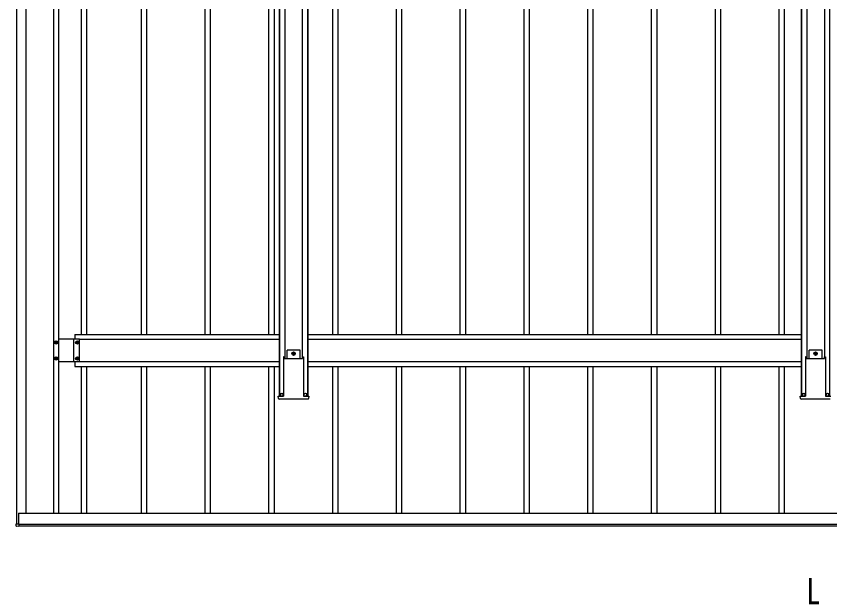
# Model space of a CAD drawing. Units: millimetres, scale not verified. Extents: x -10512 to 10512, y -7425 to 7425.
# Drawn here: x -2964 to -413, y -1457 to 366 of the extents above; entities that cross this region are included whole.
import ezdxf
from ezdxf.enums import TextEntityAlignment as Align

# ---------------------------------------------------------------- set-up
doc = ezdxf.new("R2010")
doc.units = ezdxf.units.MM
doc.header["$LTSCALE"] = 30
doc.layers.add('0-5_YKK_A1', color=4, linetype='Continuous')
doc.layers.add('0-6_YKK_D', color=6, linetype='Continuous')
doc.styles.add('ＭＳ ゴシック', font='')
doc.styles.get('ＭＳ ゴシック').set_extended_font_data('MS Gothic')

msp = doc.modelspace()

# ---------------------------------------------------------------- linework, layer by layer
at = {"layer": '0-5_YKK_A1'}
for p, q in [((-2962.45, -1225.13), (-2962.45, 1883.9)), ((-2932.45, -1191.83), (-2932.45, 1885.08)), ((-2139.45, 1868.27), (-2139.45, -824.85)), ((-2138.25, 1868.27), (-2138.25, -824.85)), ((-2121.95, 1869.15), (-2121.95, -706.68)), ((-2066.95, 1869.15), (-2066.95, -706.68)), ((-2050.65, 1868.27), (-2050.65, -824.85)), ((-2049.45, 1868.27), (-2049.45, -824.85)), ((-502.45, 1868.27), (-502.45, -824.85)), ((-501.25, 1868.27), (-501.25, -824.85)), ((-484.95, 1869.15), (-484.95, -706.68)), ((-429.95, 1869.15), (-429.95, -706.68)), ((-413.65, 1868.27), (-413.65, -824.85)), ((-2847.45, 1850.58), (-2847.45, -1191.83)), ((-2831.45, 1850.58), (-2831.45, -1191.83)), ((-2760.45, 1290.59), (-2760.45, -631.83)), ((-2743.45, 1290.59), (-2743.45, -631.83)), ((-2571.45, -631.83), (-2571.45, 1290.59)), ((-2554.45, -631.83), (-2554.45, 1290.59)), ((-2371.45, -631.83), (-2371.45, 1290.59)), ((-2354.45, -631.83), (-2354.45, 1290.59)), ((-2171.45, -631.83), (-2171.45, 1290.59)), ((-2154.45, -631.83), (-2154.45, 1290.59)), ((-1971.45, -631.83), (-1971.45, 1290.59)), ((-1954.45, -631.83), (-1954.45, 1290.59)), ((-1771.45, -631.83), (-1771.45, 1290.59)), ((-1754.45, -631.83), (-1754.45, 1290.59)), ((-1571.45, -631.83), (-1571.45, 1290.59)), ((-1554.45, -631.83), (-1554.45, 1290.59)), ((-1371.45, -631.83), (-1371.45, 1290.59)), ((-1354.45, -631.83), (-1354.45, 1290.59)), ((-1171.45, -631.83), (-1171.45, 1290.59)), ((-1154.45, -631.83), (-1154.45, 1290.59)), ((-971.45, -631.83), (-971.45, 1290.59)), ((-954.45, -631.83), (-954.45, 1290.59)), ((-771.45, -631.83), (-771.45, 1290.59)), ((-754.45, -631.83), (-754.45, 1290.59)), ((-571.45, -631.83), (-571.45, 1290.59)), ((-554.45, -631.83), (-554.45, 1290.59)), ((-2780.45, -631.83), (-2780.45, -646.33)), ((-2780.45, -631.83), (-2139.45, -631.83)), ((-2049.45, -631.83), (-502.45, -631.83)), ((-2838.93, -655.39), (-2838.93, -654.43)), ((-2765.45, -646.33), (-2831.45, -646.33)), ((-2782.95, -717.33), (-2782.95, -646.33)), ((-2772.93, -655.39), (-2772.93, -654.43)), ((-2765.45, -717.33), (-2765.45, -646.33)), ((-2765.45, -646.83), (-2139.45, -646.83)), ((-2049.45, -646.83), (-502.45, -646.83)), ((-2073.95, -680.85), (-2114.95, -680.85)), ((-2114.95, -706.68), (-2114.95, -680.85)), ((-2073.95, -706.68), (-2073.95, -680.85)), ((-436.95, -680.85), (-477.95, -680.85)), ((-477.95, -706.68), (-477.95, -680.85)), ((-436.95, -706.68), (-436.95, -680.85)), ((-2838.93, -705.39), (-2838.93, -704.43)), ((-2772.93, -705.39), (-2772.93, -704.43)), ((-2125.7, -701.49), (-2125.7, -824.7)), ((-2125.34, -701.35), (-2125.69, -701.35)), ((-2125.34, -701.35), (-2124.84, -701.35)), ((-2124.84, -701.35), (-2122.8, -701.35)), ((-2122.49, -706.68), (-2122.8, -701.35)), ((-2093.97, -690.41), (-2093.97, -689.45)), ((-2066.1, -701.35), (-2064.06, -701.35)), ((-2064.06, -701.35), (-2063.56, -701.35)), ((-2063.56, -701.35), (-2063.21, -701.35)), ((-2063.2, -701.49), (-2063.2, -824.7)), ((-488.7, -701.49), (-488.7, -824.7)), ((-488.34, -701.35), (-488.69, -701.35)), ((-488.34, -701.35), (-487.84, -701.35)), ((-487.84, -701.35), (-485.8, -701.35)), ((-485.49, -706.68), (-485.8, -701.35)), ((-456.97, -690.41), (-456.97, -689.45)), ((-429.1, -701.35), (-427.06, -701.35)), ((-427.06, -701.35), (-426.56, -701.35)), ((-426.56, -701.35), (-426.21, -701.35)), ((-426.2, -701.49), (-426.2, -824.7)), ((-2765.45, -717.33), (-2831.45, -717.33)), ((-2780.45, -717.33), (-2780.45, -731.83)), ((-2780.45, -731.83), (-2139.45, -731.83)), ((-2765.45, -716.83), (-2139.45, -716.83)), ((-2760.45, -731.83), (-2760.45, -1191.83)), ((-2743.45, -731.83), (-2743.45, -1191.83)), ((-2571.45, -1191.83), (-2571.45, -731.83)), ((-2554.45, -1191.83), (-2554.45, -731.83)), ((-2371.45, -1191.83), (-2371.45, -731.83)), ((-2354.45, -1191.83), (-2354.45, -731.83)), ((-2171.45, -1191.83), (-2171.45, -731.83)), ((-2154.45, -1191.83), (-2154.45, -731.83)), ((-2049.45, -716.83), (-502.45, -716.83)), ((-2049.45, -731.83), (-502.45, -731.83)), ((-1971.45, -1191.83), (-1971.45, -731.83)), ((-1954.45, -1191.83), (-1954.45, -731.83)), ((-1771.45, -1191.83), (-1771.45, -731.83)), ((-1754.45, -1191.83), (-1754.45, -731.83)), ((-1571.45, -1191.83), (-1571.45, -731.83)), ((-1554.45, -1191.83), (-1554.45, -731.83)), ((-1371.45, -1191.83), (-1371.45, -731.83)), ((-1354.45, -1191.83), (-1354.45, -731.83)), ((-1171.45, -1191.83), (-1171.45, -731.83)), ((-1154.45, -1191.83), (-1154.45, -731.83)), ((-971.45, -1191.83), (-971.45, -731.83)), ((-954.45, -1191.83), (-954.45, -731.83)), ((-771.45, -1191.83), (-771.45, -731.83)), ((-754.45, -1191.83), (-754.45, -731.83)), ((-571.45, -1191.83), (-571.45, -731.83)), ((-554.45, -1191.83), (-554.45, -731.83)), ((-2141.82, -824.85), (-2126.81, -824.85)), ((-2126.28, -834.35), (-2139.86, -834.35)), ((-2135.95, -824.85), (-2135.95, -820.85)), ((-2126.95, -824.85), (-2126.95, -820.85)), ((-2126.81, -824.85), (-2125.81, -824.85)), ((-2124.79, -834.35), (-2126.28, -834.35)), ((-2125.71, -824.85), (-2125.81, -824.85)), ((-2124.41, -834.35), (-2124.79, -834.35)), ((-2064.49, -834.35), (-2124.41, -834.35)), ((-2064.11, -834.35), (-2064.49, -834.35)), ((-2062.62, -834.35), (-2064.11, -834.35)), ((-2063.19, -824.85), (-2063.09, -824.85)), ((-2063.09, -824.85), (-2062.09, -824.85)), ((-2049.04, -834.35), (-2062.62, -834.35)), ((-2062.09, -824.85), (-2047.08, -824.85)), ((-2061.95, -824.85), (-2061.95, -820.85)), ((-2052.95, -824.85), (-2052.95, -820.85)), ((-2047.08, -824.85), (-2046.58, -824.85)), ((-2046.58, -824.85), (-2047.05, -832.47)), ((-504.82, -824.85), (-489.81, -824.85)), ((-489.28, -834.35), (-502.86, -834.35)), ((-498.95, -824.85), (-498.95, -820.85)), ((-489.95, -824.85), (-489.95, -820.85)), ((-489.81, -824.85), (-488.81, -824.85)), ((-487.79, -834.35), (-489.28, -834.35)), ((-488.71, -824.85), (-488.81, -824.85)), ((-487.41, -834.35), (-487.79, -834.35)), ((-427.49, -834.35), (-487.41, -834.35)), ((-427.11, -834.35), (-427.49, -834.35)), ((-425.62, -834.35), (-427.11, -834.35)), ((-426.19, -824.85), (-426.09, -824.85)), ((-426.09, -824.85), (-425.09, -824.85)), ((-412.04, -834.35), (-425.62, -834.35)), ((-425.09, -824.85), (-410.08, -824.85)), ((-424.95, -824.85), (-424.95, -820.85)), ((-415.95, -824.85), (-415.95, -820.85)), ((-2956.95, -1191.83), (2017.55, -1191.83)), ((-2956.95, -1191.83), (-2956.95, -1226.63)), ((-2963.48, -1225.13), (-2957.77, -1225.13)), ((-2955.95, -1233.33), (-2963.48, -1232.87)), ((-2957.77, -1225.13), (-2957.45, -1225.13)), ((-2957.45, -1225.13), (-2957.45, -1226.33)), ((-2957.45, -1225.13), (-2957.45, -1226.33)), ((-2956.95, -1226.33), (-2957.45, -1226.33)), ((-2955.95, -1226.83), (2041.05, -1226.83)), ((-2955.95, -1226.93), (-2955.95, -1232.83)), ((-2955.95, -1231.83), (2041.05, -1231.83)), ((-2955.95, -1232.83), (-2955.95, -1233.33))]:
    msp.add_line(p, q, dxfattribs=at)
for points in [[(-2839.89, -657.31), (-2840.85, -657.31), (-2840.85, -656.35), (-2839.89, -656.35)], [(-2838.93, -654.43), (-2837.97, -654.43), (-2837.97, -655.39)], [(-2837.97, -658.27), (-2837.97, -659.23), (-2838.93, -659.23), (-2838.93, -658.27)], [(-2837.01, -656.35), (-2836.05, -656.35), (-2836.05, -657.31), (-2837.01, -657.31)], [(-2773.89, -657.31), (-2774.85, -657.31), (-2774.85, -656.35), (-2773.89, -656.35)], [(-2772.93, -654.43), (-2771.97, -654.43), (-2771.97, -655.39)], [(-2771.97, -658.27), (-2771.97, -659.23), (-2772.93, -659.23), (-2772.93, -658.27)], [(-2771.01, -656.35), (-2770.05, -656.35), (-2770.05, -657.31), (-2771.01, -657.31)], [(-2839.89, -707.31), (-2840.85, -707.31), (-2840.85, -706.35), (-2839.89, -706.35)], [(-2838.93, -704.43), (-2837.97, -704.43), (-2837.97, -705.39)], [(-2837.97, -708.27), (-2837.97, -709.23), (-2838.93, -709.23), (-2838.93, -708.27)], [(-2837.01, -706.35), (-2836.05, -706.35), (-2836.05, -707.31), (-2837.01, -707.31)], [(-2773.89, -707.31), (-2774.85, -707.31), (-2774.85, -706.35), (-2773.89, -706.35)], [(-2772.93, -704.43), (-2771.97, -704.43), (-2771.97, -705.39)], [(-2771.97, -708.27), (-2771.97, -709.23), (-2772.93, -709.23), (-2772.93, -708.27)], [(-2771.01, -706.35), (-2770.05, -706.35), (-2770.05, -707.31), (-2771.01, -707.31)], [(-2122.49, -706.68), (-2066.41, -706.68), (-2066.1, -701.35)], [(-2095.89, -691.37), (-2096.85, -691.37), (-2096.85, -692.33), (-2095.89, -692.33)], [(-2093.97, -689.45), (-2094.93, -689.45), (-2094.93, -690.41)], [(-2094.93, -693.29), (-2094.93, -694.25), (-2093.97, -694.25), (-2093.97, -693.29)], [(-2093.01, -692.33), (-2092.05, -692.33), (-2092.05, -691.37), (-2093.01, -691.37)], [(-485.49, -706.68), (-429.41, -706.68), (-429.1, -701.35)], [(-458.89, -691.37), (-459.85, -691.37), (-459.85, -692.33), (-458.89, -692.33)], [(-456.97, -689.45), (-457.93, -689.45), (-457.93, -690.41)], [(-457.93, -693.29), (-457.93, -694.25), (-456.97, -694.25), (-456.97, -693.29)], [(-456.01, -692.33), (-455.05, -692.33), (-455.05, -691.37), (-456.01, -691.37)], [(-2141.86, -832.47), (-2142.32, -824.85), (-2141.82, -824.85)], [(-504.86, -832.47), (-505.32, -824.85), (-504.82, -824.85)], [(-2963.95, -1232.37), (-2963.95, -1225.13), (-2963.48, -1225.13)], [(-2957.15, -1226.63), (-2955.95, -1226.63), (-2955.95, -1226.93)]]:
    msp.add_lwpolyline(points, dxfattribs=at)
for centre, radius in [((-2838.45, -656.83), 5.3), ((-2772.45, -656.83), 5.3), ((-2094.45, -691.85), 5.3), ((-457.45, -691.85), 5.3), ((-2838.45, -706.83), 5.3), ((-2772.45, -706.83), 5.3), ((-2131.45, -820.35), 5), ((-2057.45, -820.35), 5), ((-494.45, -820.35), 5), ((-420.45, -820.35), 5)]:
    msp.add_circle(centre, radius, dxfattribs=at)
for centre, radius, start, end in [((-2839.89, -655.39), 0.96, 270, 0), ((-2839.89, -658.27), 0.96, 0, 90), ((-2837.01, -655.39), 0.96, 180, 270), ((-2837.01, -658.27), 0.96, 90, 180), ((-2773.89, -655.39), 0.96, 270, 0), ((-2773.89, -658.27), 0.96, 0, 90), ((-2771.01, -655.39), 0.96, 180, 270), ((-2771.01, -658.27), 0.96, 90, 180), ((-2839.89, -705.39), 0.96, 270, 0), ((-2839.89, -708.27), 0.96, 0, 90), ((-2837.01, -705.39), 0.96, 180, 270), ((-2837.01, -708.27), 0.96, 90, 180), ((-2773.89, -705.39), 0.96, 270, 0), ((-2773.89, -708.27), 0.96, 0, 90), ((-2771.01, -705.39), 0.96, 180, 270), ((-2771.01, -708.27), 0.96, 90, 180), ((-2095.89, -690.41), 0.96, 270, 0), ((-2095.89, -693.29), 0.96, 0, 90), ((-2093.01, -690.41), 0.96, 180, 270), ((-2093.01, -693.29), 0.96, 90, 180), ((-458.89, -690.41), 0.96, 270, 0), ((-458.89, -693.29), 0.96, 0, 90), ((-456.01, -690.41), 0.96, 180, 270), ((-456.01, -693.29), 0.96, 90, 180), ((-2139.86, -832.35), 2, 183.5, 270), ((-2131.45, -820.85), 4.5, 90, 180), ((-2131.45, -820.85), 4.5, 0, 90), ((-2057.45, -820.85), 4.5, 90, 180), ((-2057.45, -820.85), 4.5, 0, 90), ((-2049.04, -832.35), 2, 270, 356.5), ((-502.86, -832.35), 2, 183.5, 270), ((-494.45, -820.85), 4.5, 90, 180), ((-494.45, -820.85), 4.5, 0, 90), ((-420.45, -820.85), 4.5, 90, 180), ((-420.45, -820.85), 4.5, 0, 90), ((-2963.45, -1232.37), 0.5, 180, 266.5), ((-2957.15, -1226.33), 0.3, 180, 270)]:
    msp.add_arc(centre, radius, start, end, dxfattribs=at)
for centre, major_axis, start_param, end_param in [((-2125.66, -701.85), (0.031, -0.5), 3.1377656, 3.9231638), ((-2063.24, -701.85), (-0.031, -0.5), 2.3600215, 3.1454197), ((-488.66, -701.85), (0.031, -0.5), 3.1377656, 3.9231638), ((-426.24, -701.85), (-0.031, -0.5), 2.3600215, 3.1454197), ((-2125.74, -824.35), (0.031, -0.5), 6.2793582, 7.0647564), ((-2063.16, -824.35), (-0.031, -0.5), 5.5016142, 6.2870124), ((-488.74, -824.35), (0.031, -0.5), 6.2793582, 7.0647564), ((-426.16, -824.35), (-0.031, -0.5), 5.5016142, 6.2870124)]:
    msp.add_ellipse(centre, major_axis=major_axis, ratio=0.061627, start_param=start_param, end_param=end_param, dxfattribs=at)

# ---------------------------------------------------------------- texts
at = {"layer": '0-6_YKK_D', "style": 'ＭＳ ゴシック', "width": 0.8}
msp.add_text('L', height=82.48, dxfattribs=at).set_placement((-487.45, -1501.83), align=Align.BOTTOM_LEFT)

doc.saveas('drawing.dxf')
